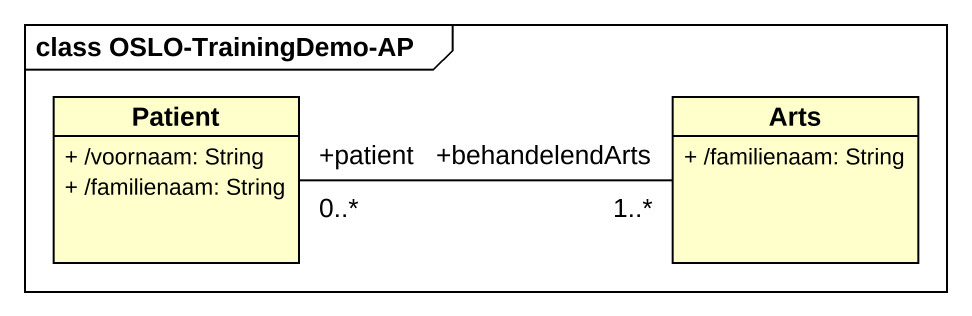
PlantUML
@startuml
mainframe class OSLO-TrainingDemo-AP
hide circle
hide empty members
skinparam classAttributeIconSize 0
class Patient {
  + /voornaam: String
  + /familienaam: String
}
class Arts {
  + /familienaam: String
}
Patient "+patient\n0..*" -right- "+behandelendArts\n1..*" Arts
@enduml
